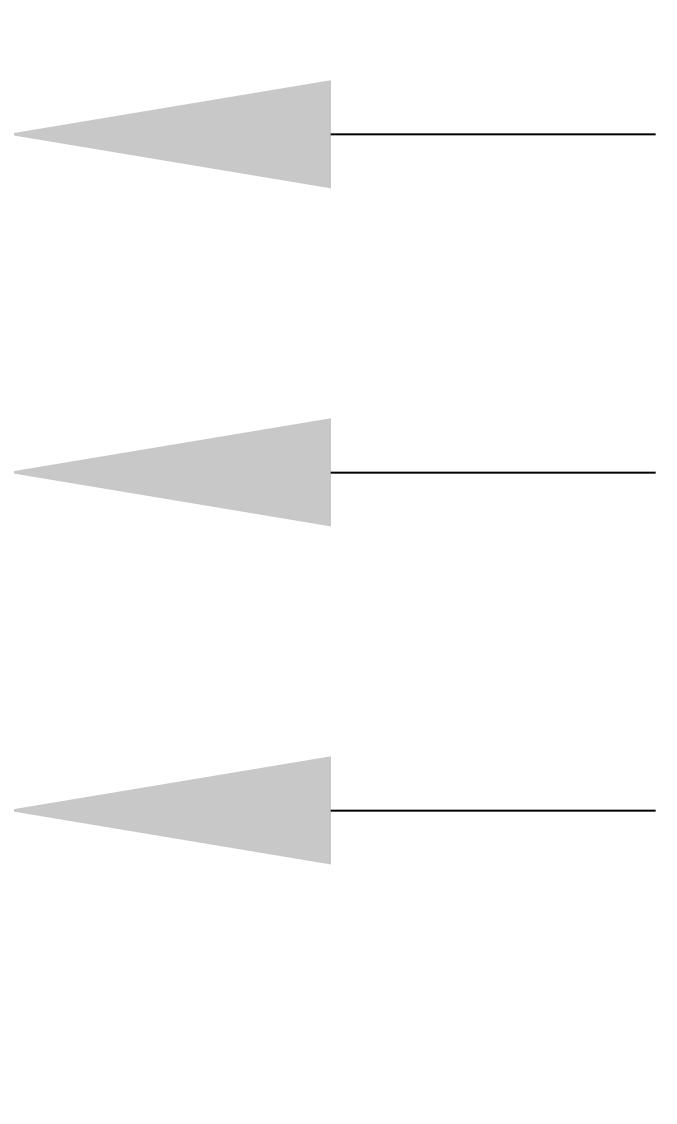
# Model space of a CAD drawing. Header units: inches. Extents: x -35.5 to 32.5, y -59 to 0.4.
# Drawn here: x 28.27 to 28.622, y -10.561 to -9.962 of the extents above; entities that cross this region are included whole.
import ezdxf

# ---------------------------------------------------------------- set-up
doc = ezdxf.new("R2010")
doc.units = ezdxf.units.IN
doc.header["$MEASUREMENT"] = 0
doc.header["$PDMODE"] = 35
doc.layers.get('Defpoints').update_dxf_attribs({"color": 10})
doc.styles.add('RomanS', font='romans')
doc.dimstyles.new('Copy of Standard', dxfattribs={"dimtxt": 0.094, "dimasz": 0.18, "dimexe": 0.0625, "dimexo": 0.0625, "dimgap": 0.045, "dimtad": 0, "dimtih": 1, "dimtoh": 1, "dimdec": 4, "dimzin": 4, "dimdsep": 46, "dimtxsty": 'RomanS', "dimcen": 0.09, "dimadec": 3, "dimazin": 1, "dimtfac": 1, "dimtdec": 4, "dimtofl": 0, "dimtmove": 0, "dimatfit": 1, "dimfxl": 1, "dimtolj": 1, "dimtzin": 0, "dimarcsym": 0})

# ---------------------------------------------------------------- blocks, each defined once
blk = doc.blocks.new('*D252')
at = {"color": 0, "lineweight": -2, "transparency": 16777216}
for p, q in [((27.9952, -10.77441), (27.9952, -10.33697)), ((27.8152, -10.39947), (27.6352, -10.39947)), ((28.44183, -10.39947), (28.62183, -10.39947)), ((28.26183, -10.40765), (28.26183, -10.46197))]:
    blk.add_line(p, q, dxfattribs=at)
at = {"color": 0, "transparency": 16777216}
for points in [[(27.8152, -10.36947), (27.8152, -10.42947), (27.9952, -10.39947)], [(28.44183, -10.36947), (28.44183, -10.42947), (28.26183, -10.39947)]]:
    blk.add_solid(points, dxfattribs=at)
at = {"layer": 'Defpoints', "color": 0, "transparency": 16777216}
for p in [(28.26183, -10.34515), (27.9952, -10.39947), (27.9952, -10.83691)]:
    blk.add_point(p, dxfattribs=at)
at = {"color": 0, "transparency": 16777216, "insert": (27.40444, -10.39947), "char_height": 0.094, "attachment_point": 5, "style": 'RomanS'}
blk.add_mtext('\\A1;.2666', dxfattribs=at)
blk = doc.blocks.new('*D253')
at = {"color": 0, "lineweight": -2, "transparency": 16777216}
for p, q in [((27.72811, -10.70096), (27.72811, -10.14947)), ((28.26183, -10.28265), (28.26183, -10.14947)), ((27.54811, -10.21197), (27.36811, -10.21197)), ((28.44183, -10.21197), (28.62183, -10.21197))]:
    blk.add_line(p, q, dxfattribs=at)
at = {"color": 0, "transparency": 16777216}
for points in [[(27.54811, -10.18197), (27.54811, -10.24197), (27.72811, -10.21197)], [(28.44183, -10.18197), (28.44183, -10.24197), (28.26183, -10.21197)]]:
    blk.add_solid(points, dxfattribs=at)
at = {"layer": 'Defpoints', "color": 0, "transparency": 16777216}
for p in [(27.72811, -10.21197), (28.26183, -10.34515), (27.72811, -10.76346)]:
    blk.add_point(p, dxfattribs=at)
at = {"color": 0, "transparency": 16777216, "insert": (27.99497, -10.21197), "char_height": 0.094, "attachment_point": 5, "style": 'RomanS'}
blk.add_mtext('\\A1;.5337', dxfattribs=at)
blk = doc.blocks.new('*D254')
at = {"color": 0, "lineweight": -2, "transparency": 16777216}
for p, q in [((27.46602, -10.62895), (27.46602, -9.96197)), ((28.26183, -10.28265), (28.26183, -9.96197)), ((27.28602, -10.02447), (27.10602, -10.02447)), ((28.44183, -10.02447), (28.62183, -10.02447))]:
    blk.add_line(p, q, dxfattribs=at)
at = {"color": 0, "transparency": 16777216}
for points in [[(27.28602, -9.99447), (27.28602, -10.05447), (27.46602, -10.02447)], [(28.44183, -9.99447), (28.44183, -10.05447), (28.26183, -10.02447)]]:
    blk.add_solid(points, dxfattribs=at)
at = {"layer": 'Defpoints', "color": 0, "transparency": 16777216}
for p in [(27.46602, -10.02447), (28.26183, -10.34515), (27.46602, -10.69145)]:
    blk.add_point(p, dxfattribs=at)
at = {"color": 0, "transparency": 16777216, "insert": (27.86393, -10.02447), "char_height": 0.094, "attachment_point": 5, "style": 'RomanS'}
blk.add_mtext('\\A1;.7958', dxfattribs=at)

msp = doc.modelspace()

# ---------------------------------------------------------------- dimensions: what is measured, and where the dimension line sits
for base, p2, picture, middle in [((27.46602, -10.02447), (27.46602, -10.69145), '*D254', (27.86393, -10.02447)), ((27.72811, -10.21197), (27.72811, -10.76346), '*D253', (27.99497, -10.21197)), ((27.9952, -10.39947), (27.9952, -10.83691), '*D252', (27.40444, -10.39947))]:
    dim = msp.add_linear_dim(base=base, p1=(28.26183, -10.34515), p2=p2, dimstyle='Copy of Standard')
    dim.commit()
    dim.dimension.update_dxf_attribs({"geometry": picture, "text_midpoint": middle})

doc.saveas('drawing.dxf')
